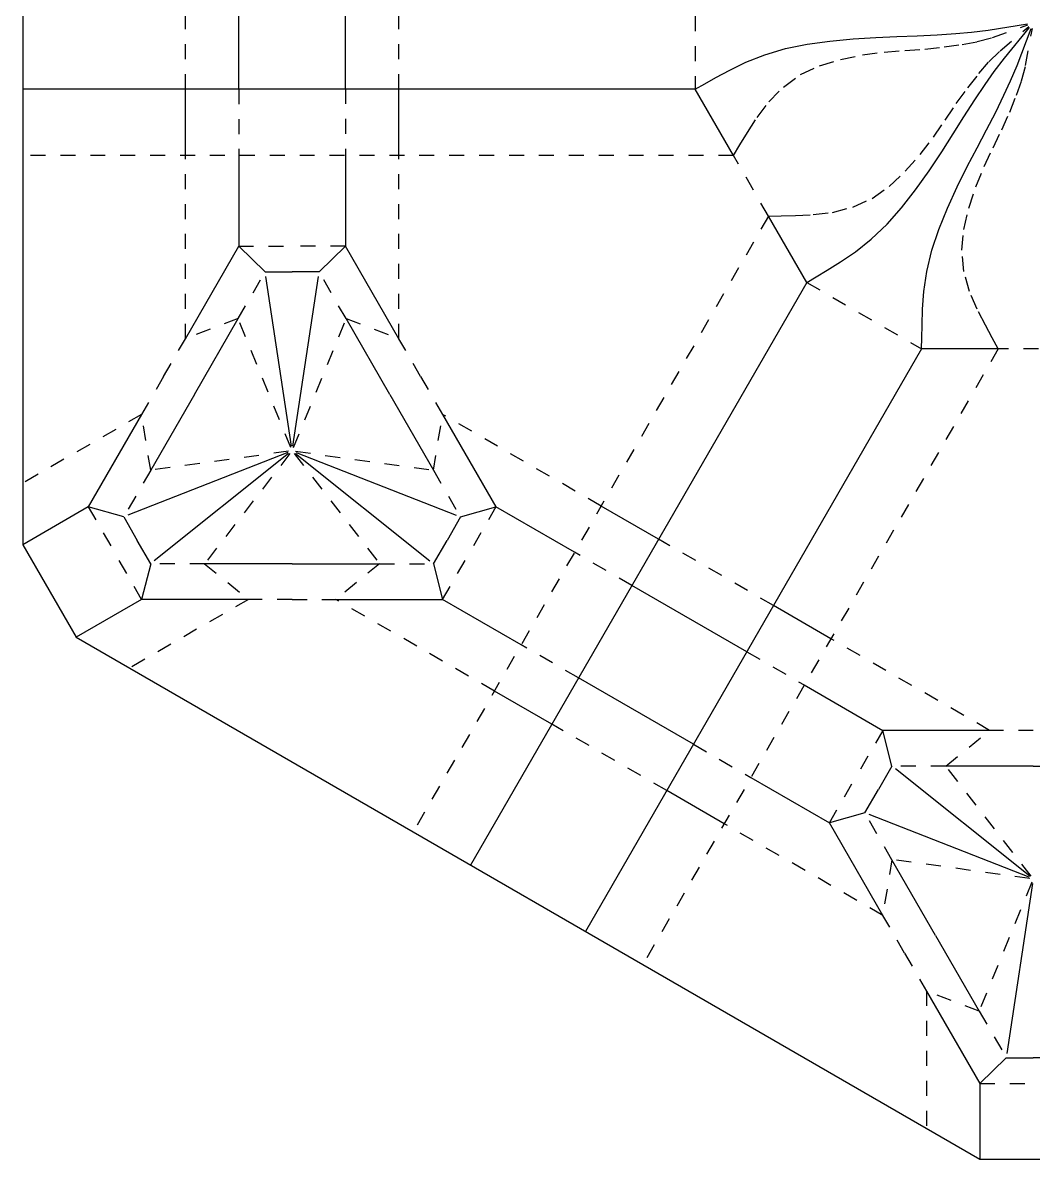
# Model space of a CAD drawing. Extents: x 11 to 201, y -288 to -9.
# Drawn here: x 10.7 to 106, y -257.3 to -150.1 of the extents above; entities that cross this region are included whole.
import ezdxf

# ---------------------------------------------------------------- set-up
doc = ezdxf.new("R2010")
doc.units = 0
for name, pattern in [('AI-LINETYPE-120', [2.822222, 1.411111, -1.411111]), ('AI-LINETYPE-121', [2.822222, 1.411111, -1.411111]), ('AI-LINETYPE-122', [2.822222, 1.411111, -1.411111]), ('AI-LINETYPE-123', [2.822222, 1.411111, -1.411111]), ('AI-LINETYPE-124', [2.822222, 1.411111, -1.411111]), ('AI-LINETYPE-125', [2.822222, 1.411111, -1.411111]), ('AI-LINETYPE-126', [2.822222, 1.411111, -1.411111]), ('AI-LINETYPE-127', [2.822222, 1.411111, -1.411111]), ('AI-LINETYPE-128', [2.822222, 1.411111, -1.411111]), ('AI-LINETYPE-129', [2.822222, 1.411111, -1.411111]), ('AI-LINETYPE-130', [2.822222, 1.411111, -1.411111]), ('AI-LINETYPE-131', [2.822222, 1.411111, -1.411111]), ('AI-LINETYPE-132', [2.822222, 1.411111, -1.411111]), ('AI-LINETYPE-133', [2.822222, 1.411111, -1.411111]), ('AI-LINETYPE-134', [2.822222, 1.411111, -1.411111]), ('AI-LINETYPE-135', [2.822222, 1.411111, -1.411111]), ('AI-LINETYPE-136', [2.822222, 1.411111, -1.411111]), ('AI-LINETYPE-137', [2.822222, 1.411111, -1.411111]), ('AI-LINETYPE-138', [2.822222, 1.411111, -1.411111]), ('AI-LINETYPE-139', [2.822222, 1.411111, -1.411111]), ('AI-LINETYPE-14', [2.822222, 1.411111, -1.411111]), ('AI-LINETYPE-140', [2.822222, 1.411111, -1.411111]), ('AI-LINETYPE-141', [2.822222, 1.411111, -1.411111]), ('AI-LINETYPE-142', [2.822222, 1.411111, -1.411111]), ('AI-LINETYPE-143', [2.822222, 1.411111, -1.411111]), ('AI-LINETYPE-144', [2.822222, 1.411111, -1.411111]), ('AI-LINETYPE-145', [2.822222, 1.411111, -1.411111]), ('AI-LINETYPE-146', [2.822222, 1.411111, -1.411111]), ('AI-LINETYPE-147', [2.822222, 1.411111, -1.411111]), ('AI-LINETYPE-148', [2.822222, 1.411111, -1.411111]), ('AI-LINETYPE-149', [2.822222, 1.411111, -1.411111]), ('AI-LINETYPE-15', [2.822222, 1.411111, -1.411111]), ('AI-LINETYPE-150', [2.822222, 1.411111, -1.411111]), ('AI-LINETYPE-151', [2.822222, 1.411111, -1.411111]), ('AI-LINETYPE-152', [2.822222, 1.411111, -1.411111]), ('AI-LINETYPE-153', [2.822222, 1.411111, -1.411111]), ('AI-LINETYPE-154', [2.822222, 1.411111, -1.411111]), ('AI-LINETYPE-155', [2.822222, 1.411111, -1.411111]), ('AI-LINETYPE-156', [2.822222, 1.411111, -1.411111]), ('AI-LINETYPE-157', [2.822222, 1.411111, -1.411111]), ('AI-LINETYPE-158', [2.822222, 1.411111, -1.411111]), ('AI-LINETYPE-159', [2.822222, 1.411111, -1.411111]), ('AI-LINETYPE-16', [2.822222, 1.411111, -1.411111]), ('AI-LINETYPE-160', [2.822222, 1.411111, -1.411111]), ('AI-LINETYPE-161', [2.822222, 1.411111, -1.411111]), ('AI-LINETYPE-162', [2.822222, 1.411111, -1.411111]), ('AI-LINETYPE-163', [2.822222, 1.411111, -1.411111]), ('AI-LINETYPE-164', [2.822222, 1.411111, -1.411111]), ('AI-LINETYPE-165', [2.822222, 1.411111, -1.411111]), ('AI-LINETYPE-166', [2.822222, 1.411111, -1.411111]), ('AI-LINETYPE-167', [2.822222, 1.411111, -1.411111]), ('AI-LINETYPE-168', [2.822222, 1.411111, -1.411111]), ('AI-LINETYPE-169', [2.822222, 1.411111, -1.411111]), ('AI-LINETYPE-170', [2.822222, 1.411111, -1.411111]), ('AI-LINETYPE-171', [2.822222, 1.411111, -1.411111]), ('AI-LINETYPE-172', [2.822222, 1.411111, -1.411111]), ('AI-LINETYPE-173', [2.822222, 1.411111, -1.411111]), ('AI-LINETYPE-174', [2.822222, 1.411111, -1.411111]), ('AI-LINETYPE-175', [2.822222, 1.411111, -1.411111]), ('AI-LINETYPE-176', [2.822222, 1.411111, -1.411111]), ('AI-LINETYPE-177', [2.822222, 1.411111, -1.411111]), ('AI-LINETYPE-178', [2.822222, 1.411111, -1.411111]), ('AI-LINETYPE-179', [2.822222, 1.411111, -1.411111]), ('AI-LINETYPE-180', [2.822222, 1.411111, -1.411111]), ('AI-LINETYPE-181', [2.822222, 1.411111, -1.411111]), ('AI-LINETYPE-182', [2.822222, 1.411111, -1.411111]), ('AI-LINETYPE-183', [2.822222, 1.411111, -1.411111]), ('AI-LINETYPE-184', [2.822222, 1.411111, -1.411111]), ('AI-LINETYPE-185', [2.822222, 1.411111, -1.411111]), ('AI-LINETYPE-186', [2.822222, 1.411111, -1.411111]), ('AI-LINETYPE-187', [2.822222, 1.411111, -1.411111]), ('AI-LINETYPE-188', [2.822222, 1.411111, -1.411111]), ('AI-LINETYPE-189', [2.822222, 1.411111, -1.411111]), ('AI-LINETYPE-192', [2.822222, 1.411111, -1.411111]), ('AI-LINETYPE-193', [2.822222, 1.411111, -1.411111]), ('AI-LINETYPE-194', [2.822222, 1.411111, -1.411111]), ('AI-LINETYPE-198', [2.822222, 1.411111, -1.411111]), ('AI-LINETYPE-199', [2.822222, 1.411111, -1.411111]), ('AI-LINETYPE-200', [2.822222, 1.411111, -1.411111]), ('AI-LINETYPE-210', [2.822222, 1.411111, -1.411111]), ('AI-LINETYPE-28', [2.822222, 1.411111, -1.411111]), ('AI-LINETYPE-29', [2.822222, 1.411111, -1.411111]), ('AI-LINETYPE-32', [2.822222, 1.411111, -1.411111]), ('AI-LINETYPE-33', [2.822222, 1.411111, -1.411111]), ('AI-LINETYPE-42', [2.822222, 1.411111, -1.411111]), ('AI-LINETYPE-43', [2.822222, 1.411111, -1.411111]), ('AI-LINETYPE-44', [2.822222, 1.411111, -1.411111]), ('AI-LINETYPE-45', [2.822222, 1.411111, -1.411111]), ('AI-LINETYPE-46', [2.822222, 1.411111, -1.411111]), ('AI-LINETYPE-47', [2.822222, 1.411111, -1.411111]), ('AI-LINETYPE-48', [2.822222, 1.411111, -1.411111]), ('AI-LINETYPE-49', [2.822222, 1.411111, -1.411111]), ('AI-LINETYPE-51', [2.822222, 1.411111, -1.411111]), ('AI-LINETYPE-53', [2.822222, 1.411111, -1.411111]), ('AI-LINETYPE-54', [2.822222, 1.411111, -1.411111]), ('AI-LINETYPE-55', [2.822222, 1.411111, -1.411111]), ('AI-LINETYPE-56', [2.822222, 1.411111, -1.411111]), ('AI-LINETYPE-7', [2.822222, 1.411111, -1.411111]), ('AI-LINETYPE-8', [2.822222, 1.411111, -1.411111]), ('AI-LINETYPE-9', [2.822222, 1.411111, -1.411111])]:
    doc.linetypes.add(name, pattern=pattern)
for name, color, linetype in [('CUTLINE', 7, 'CONTINUOUS'), ('MOUNTAINLINE', 7, 'CONTINUOUS'), ('VALLEYLINE', 7, 'CONTINUOUS')]:
    doc.layers.add(name, color=color, linetype=linetype)

# ---------------------------------------------------------------- blocks, each defined once
blk = doc.blocks.new('BLOCK_8')
at = {"layer": 'VALLEYLINE', "color": 250, "linetype": 'AI-LINETYPE-7'}
blk.add_lwpolyline([(77.74, -162.64), (78.36, -161.63), (79.07, -160.48), (79.99, -159.06), (81.07, -157.59), (82.46, -156.19), (84.08, -155.01), (85.87, -154.19), (87.85, -153.6), (89.92, -153.17), (91.98, -152.89), (93.93, -152.74), (95.8, -152.61), (97.63, -152.41), (99.32, -152.17), (100.73, -151.91), (102.19, -151.52), (105.53, -150.32)], dxfattribs=at)
blk = doc.blocks.new('BLOCK_9')
at = {"layer": 'VALLEYLINE', "color": 250, "linetype": 'AI-LINETYPE-8'}
blk.add_lwpolyline([(81.05, -168.37), (82.24, -168.35), (83.59, -168.3), (85.28, -168.22), (87.09, -168.02), (89, -167.51), (90.83, -166.7), (92.44, -165.56), (93.94, -164.14), (95.35, -162.56), (96.62, -160.92), (97.72, -159.31), (98.77, -157.75), (99.86, -156.26), (100.91, -154.93), (101.84, -153.83), (102.91, -152.77), (105.62, -150.47)], dxfattribs=at)
blk = doc.blocks.new('BLOCK_10')
at = {"layer": 'VALLEYLINE', "color": 250, "linetype": 'AI-LINETYPE-9'}
blk.add_lwpolyline([(102.73, -180.89), (102.16, -179.85), (101.52, -178.66), (100.75, -177.16), (100.02, -175.48), (99.5, -173.58), (99.29, -171.59), (99.48, -169.62), (99.95, -167.61), (100.61, -165.61), (101.4, -163.68), (102.24, -161.92), (103.07, -160.23), (103.82, -158.55), (104.45, -156.97), (104.93, -155.62), (105.32, -154.16), (105.95, -150.66)], dxfattribs=at)
blk = doc.blocks.new('BLOCK_48')
at = {"layer": 'VALLEYLINE', "color": 250, "linetype": 'AI-LINETYPE-120'}
blk.add_lwpolyline([(26.03, -137.61), (26.03, -120.33)], dxfattribs=at)
at = {"layer": 'VALLEYLINE', "color": 250, "linetype": 'AI-LINETYPE-121'}
blk.add_lwpolyline([(26.03, -143.87), (26.03, -143.87)], dxfattribs=at)
at = {"layer": 'VALLEYLINE', "color": 250, "linetype": 'AI-LINETYPE-122'}
blk.add_lwpolyline([(26.03, -156.38), (26.03, -156.38)], dxfattribs=at)
at = {"layer": 'VALLEYLINE', "color": 250, "linetype": 'AI-LINETYPE-123'}
blk.add_lwpolyline([(26.03, -156.38), (26.03, -156.38)], dxfattribs=at)
blk = doc.blocks.new('BLOCK_49')
at = {"layer": 'VALLEYLINE', "color": 250, "linetype": 'AI-LINETYPE-124'}
blk.add_lwpolyline([(46.17, -137.61), (46.17, -120.33)], dxfattribs=at)
at = {"layer": 'VALLEYLINE', "color": 250, "linetype": 'AI-LINETYPE-125'}
blk.add_lwpolyline([(46.17, -156.39), (46.17, -143.87)], dxfattribs=at)
at = {"layer": 'VALLEYLINE', "color": 250, "linetype": 'AI-LINETYPE-126'}
blk.add_lwpolyline([(46.17, -156.39), (46.17, -156.39)], dxfattribs=at)
blk = doc.blocks.new('BLOCK_50')
at = {"layer": 'VALLEYLINE', "color": 250, "linetype": 'AI-LINETYPE-128'}
blk.add_lwpolyline([(35.77, -190.55), (23.09, -192.28)], dxfattribs=at)
blk = doc.blocks.new('BLOCK_51')
at = {"layer": 'VALLEYLINE', "color": 250, "linetype": 'AI-LINETYPE-129'}
blk.add_lwpolyline([(22.76, -192.33), (20.21, -196.74)], dxfattribs=at)
blk = doc.blocks.new('BLOCK_52')
at = {"layer": 'VALLEYLINE', "color": 250, "linetype": 'AI-LINETYPE-130'}
blk.add_lwpolyline([(35.97, -190.2), (31.13, -178.35)], dxfattribs=at)
blk = doc.blocks.new('BLOCK_53')
at = {"layer": 'VALLEYLINE', "color": 250, "linetype": 'AI-LINETYPE-131'}
blk.add_lwpolyline([(31, -178.04), (33.55, -173.63)], dxfattribs=at)
blk = doc.blocks.new('BLOCK_54')
at = {"layer": 'VALLEYLINE', "color": 250, "linetype": 'AI-LINETYPE-132'}
blk.add_lwpolyline([(22.76, -192.33), (21.9, -187.07)], dxfattribs=at)
blk = doc.blocks.new('BLOCK_55')
at = {"layer": 'VALLEYLINE', "color": 250, "linetype": 'AI-LINETYPE-133'}
blk.add_lwpolyline([(23.97, -183.5), (21.9, -187.07)], dxfattribs=at)
blk = doc.blocks.new('BLOCK_56')
at = {"layer": 'VALLEYLINE', "color": 250, "linetype": 'AI-LINETYPE-134'}
blk.add_lwpolyline([(16.87, -195.8), (19.39, -200.16)], dxfattribs=at)
blk = doc.blocks.new('BLOCK_57')
at = {"layer": 'VALLEYLINE', "color": 250, "linetype": 'AI-LINETYPE-135'}
blk.add_lwpolyline([(31, -178.04), (26.03, -179.93)], dxfattribs=at)
blk = doc.blocks.new('BLOCK_58')
at = {"layer": 'VALLEYLINE', "color": 250, "linetype": 'AI-LINETYPE-136'}
blk.add_lwpolyline([(23.97, -183.5), (26.03, -179.93)], dxfattribs=at)
blk = doc.blocks.new('BLOCK_59')
at = {"layer": 'VALLEYLINE', "color": 250, "linetype": 'AI-LINETYPE-137'}
blk.add_lwpolyline([(31.06, -171.21), (36.1, -171.21)], dxfattribs=at)
blk = doc.blocks.new('BLOCK_60')
at = {"layer": 'VALLEYLINE', "color": 250, "linetype": 'AI-LINETYPE-138'}
blk.add_lwpolyline([(21.9, -187.07), (10.79, -193.49)], dxfattribs=at)
blk = doc.blocks.new('BLOCK_61')
at = {"layer": 'VALLEYLINE', "color": 250, "linetype": 'AI-LINETYPE-139'}
blk.add_lwpolyline([(26.03, -156.39), (26.03, -156.39)], dxfattribs=at)
at = {"layer": 'VALLEYLINE', "color": 250, "linetype": 'AI-LINETYPE-140'}
blk.add_lwpolyline([(26.03, -162.64), (26.03, -162.64)], dxfattribs=at)
at = {"layer": 'VALLEYLINE', "color": 250, "linetype": 'AI-LINETYPE-141'}
blk.add_lwpolyline([(26.03, -179.93), (26.03, -179.93)], dxfattribs=at)
blk = doc.blocks.new('BLOCK_62')
at = {"layer": 'VALLEYLINE', "color": 250, "linetype": 'AI-LINETYPE-142'}
blk.add_lwpolyline([(36.23, -190.2), (41.07, -178.35)], dxfattribs=at)
blk = doc.blocks.new('BLOCK_63')
at = {"layer": 'VALLEYLINE', "color": 250, "linetype": 'AI-LINETYPE-143'}
blk.add_lwpolyline([(41.2, -178.04), (38.65, -173.63)], dxfattribs=at)
blk = doc.blocks.new('BLOCK_64')
at = {"layer": 'VALLEYLINE', "color": 250, "linetype": 'AI-LINETYPE-144'}
blk.add_lwpolyline([(36.43, -190.55), (49.11, -192.28)], dxfattribs=at)
blk = doc.blocks.new('BLOCK_65')
at = {"layer": 'VALLEYLINE', "color": 250, "linetype": 'AI-LINETYPE-145'}
blk.add_lwpolyline([(49.44, -192.33), (51.99, -196.74)], dxfattribs=at)
blk = doc.blocks.new('BLOCK_66')
at = {"layer": 'VALLEYLINE', "color": 250, "linetype": 'AI-LINETYPE-146'}
blk.add_lwpolyline([(41.2, -178.04), (46.17, -179.93)], dxfattribs=at)
blk = doc.blocks.new('BLOCK_67')
at = {"layer": 'VALLEYLINE', "color": 250, "linetype": 'AI-LINETYPE-147'}
blk.add_lwpolyline([(48.23, -183.5), (46.17, -179.93)], dxfattribs=at)
blk = doc.blocks.new('BLOCK_68')
at = {"layer": 'VALLEYLINE', "color": 250, "linetype": 'AI-LINETYPE-148'}
blk.add_lwpolyline([(41.14, -171.21), (36.1, -171.21)], dxfattribs=at)
blk = doc.blocks.new('BLOCK_69')
at = {"layer": 'VALLEYLINE', "color": 250, "linetype": 'AI-LINETYPE-149'}
blk.add_lwpolyline([(49.44, -192.33), (50.3, -187.07)], dxfattribs=at)
blk = doc.blocks.new('BLOCK_70')
at = {"layer": 'VALLEYLINE', "color": 250, "linetype": 'AI-LINETYPE-150'}
blk.add_lwpolyline([(48.23, -183.5), (50.3, -187.07)], dxfattribs=at)
blk = doc.blocks.new('BLOCK_71')
at = {"layer": 'VALLEYLINE', "color": 250, "linetype": 'AI-LINETYPE-151'}
blk.add_lwpolyline([(55.33, -195.8), (52.82, -200.16)], dxfattribs=at)
blk = doc.blocks.new('BLOCK_72')
at = {"layer": 'VALLEYLINE', "color": 250, "linetype": 'AI-LINETYPE-152'}
blk.add_lwpolyline([(46.17, -156.39), (46.17, -156.39)], dxfattribs=at)
at = {"layer": 'VALLEYLINE', "color": 250, "linetype": 'AI-LINETYPE-153'}
blk.add_lwpolyline([(46.17, -162.64), (46.17, -162.64)], dxfattribs=at)
at = {"layer": 'VALLEYLINE', "color": 250, "linetype": 'AI-LINETYPE-154'}
blk.add_lwpolyline([(46.17, -179.93), (46.17, -179.93)], dxfattribs=at)
blk = doc.blocks.new('BLOCK_73')
at = {"layer": 'VALLEYLINE', "color": 250, "linetype": 'AI-LINETYPE-155'}
blk.add_lwpolyline([(36.31, -190.77), (44.14, -200.89)], dxfattribs=at)
blk = doc.blocks.new('BLOCK_74')
at = {"layer": 'VALLEYLINE', "color": 250, "linetype": 'AI-LINETYPE-156'}
blk.add_lwpolyline([(44.35, -201.15), (49.44, -201.15)], dxfattribs=at)
blk = doc.blocks.new('BLOCK_75')
at = {"layer": 'VALLEYLINE', "color": 250, "linetype": 'AI-LINETYPE-157'}
blk.add_lwpolyline([(35.89, -190.77), (28.06, -200.89)], dxfattribs=at)
blk = doc.blocks.new('BLOCK_76')
at = {"layer": 'VALLEYLINE', "color": 250, "linetype": 'AI-LINETYPE-158'}
blk.add_lwpolyline([(27.85, -201.15), (22.76, -201.15)], dxfattribs=at)
blk = doc.blocks.new('BLOCK_77')
at = {"layer": 'VALLEYLINE', "color": 250, "linetype": 'AI-LINETYPE-159'}
blk.add_lwpolyline([(44.35, -201.15), (40.22, -204.52)], dxfattribs=at)
blk = doc.blocks.new('BLOCK_78')
at = {"layer": 'VALLEYLINE', "color": 250, "linetype": 'AI-LINETYPE-160'}
blk.add_lwpolyline([(36.1, -204.52), (40.22, -204.52)], dxfattribs=at)
blk = doc.blocks.new('BLOCK_79')
at = {"layer": 'VALLEYLINE', "color": 250, "linetype": 'AI-LINETYPE-161'}
blk.add_lwpolyline([(50.3, -204.52), (52.82, -200.16)], dxfattribs=at)
blk = doc.blocks.new('BLOCK_80')
at = {"layer": 'VALLEYLINE', "color": 250, "linetype": 'AI-LINETYPE-162'}
blk.add_lwpolyline([(27.85, -201.15), (31.98, -204.52)], dxfattribs=at)
blk = doc.blocks.new('BLOCK_81')
at = {"layer": 'VALLEYLINE', "color": 250, "linetype": 'AI-LINETYPE-163'}
blk.add_lwpolyline([(36.1, -204.52), (31.98, -204.52)], dxfattribs=at)
blk = doc.blocks.new('BLOCK_82')
at = {"layer": 'VALLEYLINE', "color": 250, "linetype": 'AI-LINETYPE-164'}
blk.add_lwpolyline([(21.9, -204.52), (19.39, -200.16)], dxfattribs=at)
blk = doc.blocks.new('BLOCK_83')
at = {"layer": 'VALLEYLINE', "color": 250, "linetype": 'AI-LINETYPE-165'}
blk.add_lwpolyline([(31.98, -204.52), (20.76, -211)], dxfattribs=at)
blk = doc.blocks.new('BLOCK_84')
at = {"layer": 'VALLEYLINE', "color": 250, "linetype": 'AI-LINETYPE-166'}
blk.add_lwpolyline([(55.19, -213.16), (40.22, -204.52)], dxfattribs=at)
at = {"layer": 'VALLEYLINE', "color": 250, "linetype": 'AI-LINETYPE-167'}
blk.add_lwpolyline([(60.61, -216.29), (60.61, -216.29)], dxfattribs=at)
at = {"layer": 'VALLEYLINE', "color": 250, "linetype": 'AI-LINETYPE-168'}
blk.add_lwpolyline([(71.45, -222.55), (71.45, -222.55)], dxfattribs=at)
at = {"layer": 'VALLEYLINE', "color": 250, "linetype": 'AI-LINETYPE-169'}
blk.add_lwpolyline([(71.45, -222.55), (71.45, -222.55)], dxfattribs=at)
blk = doc.blocks.new('BLOCK_85')
at = {"layer": 'VALLEYLINE', "color": 250, "linetype": 'AI-LINETYPE-170'}
blk.add_lwpolyline([(65.27, -195.72), (50.3, -187.07)], dxfattribs=at)
at = {"layer": 'VALLEYLINE', "color": 250, "linetype": 'AI-LINETYPE-171'}
blk.add_lwpolyline([(81.53, -205.1), (70.69, -198.84)], dxfattribs=at)
at = {"layer": 'VALLEYLINE', "color": 250, "linetype": 'AI-LINETYPE-172'}
blk.add_lwpolyline([(81.53, -205.1), (81.53, -205.1)], dxfattribs=at)
blk = doc.blocks.new('BLOCK_86')
at = {"layer": 'VALLEYLINE', "color": 250, "linetype": 'AI-LINETYPE-174'}
blk.add_lwpolyline([(105.91, -231.2), (101.07, -243.04)], dxfattribs=at)
blk = doc.blocks.new('BLOCK_87')
at = {"layer": 'VALLEYLINE', "color": 250, "linetype": 'AI-LINETYPE-175'}
blk.add_lwpolyline([(100.94, -243.35), (103.49, -247.76)], dxfattribs=at)
blk = doc.blocks.new('BLOCK_88')
at = {"layer": 'VALLEYLINE', "color": 250, "linetype": 'AI-LINETYPE-176'}
blk.add_lwpolyline([(105.71, -230.84), (93.03, -229.11)], dxfattribs=at)
blk = doc.blocks.new('BLOCK_89')
at = {"layer": 'VALLEYLINE', "color": 250, "linetype": 'AI-LINETYPE-177'}
blk.add_lwpolyline([(92.7, -229.07), (90.15, -224.65)], dxfattribs=at)
blk = doc.blocks.new('BLOCK_90')
at = {"layer": 'VALLEYLINE', "color": 250, "linetype": 'AI-LINETYPE-178'}
blk.add_lwpolyline([(100.94, -243.35), (95.97, -241.46)], dxfattribs=at)
blk = doc.blocks.new('BLOCK_91')
at = {"layer": 'VALLEYLINE', "color": 250, "linetype": 'AI-LINETYPE-179'}
blk.add_lwpolyline([(93.9, -237.89), (95.97, -241.46)], dxfattribs=at)
blk = doc.blocks.new('BLOCK_92')
at = {"layer": 'VALLEYLINE', "color": 250, "linetype": 'AI-LINETYPE-180'}
blk.add_lwpolyline([(101, -250.19), (106.04, -250.19)], dxfattribs=at)
blk = doc.blocks.new('BLOCK_93')
at = {"layer": 'VALLEYLINE', "color": 250, "linetype": 'AI-LINETYPE-181'}
blk.add_lwpolyline([(92.7, -229.07), (91.84, -234.32)], dxfattribs=at)
blk = doc.blocks.new('BLOCK_94')
at = {"layer": 'VALLEYLINE', "color": 250, "linetype": 'AI-LINETYPE-182'}
blk.add_lwpolyline([(93.9, -237.89), (91.84, -234.32)], dxfattribs=at)
blk = doc.blocks.new('BLOCK_95')
at = {"layer": 'VALLEYLINE', "color": 250, "linetype": 'AI-LINETYPE-183'}
blk.add_lwpolyline([(86.81, -225.6), (89.32, -221.24)], dxfattribs=at)
blk = doc.blocks.new('BLOCK_96')
at = {"layer": 'VALLEYLINE', "color": 250, "linetype": 'AI-LINETYPE-184'}
blk.add_lwpolyline([(95.97, -241.46), (95.97, -254.29)], dxfattribs=at)
blk = doc.blocks.new('BLOCK_97')
at = {"layer": 'VALLEYLINE', "color": 250, "linetype": 'AI-LINETYPE-185'}
blk.add_lwpolyline([(71.45, -222.55), (71.45, -222.55)], dxfattribs=at)
at = {"layer": 'VALLEYLINE', "color": 250, "linetype": 'AI-LINETYPE-186'}
blk.add_lwpolyline([(76.87, -225.68), (76.87, -225.68)], dxfattribs=at)
at = {"layer": 'VALLEYLINE', "color": 250, "linetype": 'AI-LINETYPE-187'}
blk.add_lwpolyline([(91.84, -234.32), (91.84, -234.32)], dxfattribs=at)
blk = doc.blocks.new('BLOCK_98')
at = {"layer": 'VALLEYLINE', "color": 250, "linetype": 'AI-LINETYPE-188'}
blk.add_lwpolyline([(105.83, -230.62), (98, -220.51)], dxfattribs=at)
blk = doc.blocks.new('BLOCK_99')
at = {"layer": 'VALLEYLINE', "color": 250, "linetype": 'AI-LINETYPE-189'}
blk.add_lwpolyline([(97.79, -220.24), (92.7, -220.24)], dxfattribs=at)
blk = doc.blocks.new('BLOCK_102')
at = {"layer": 'VALLEYLINE', "color": 250, "linetype": 'AI-LINETYPE-192'}
blk.add_lwpolyline([(97.79, -220.24), (101.92, -216.87)], dxfattribs=at)
blk = doc.blocks.new('BLOCK_103')
at = {"layer": 'VALLEYLINE', "color": 250, "linetype": 'AI-LINETYPE-193'}
blk.add_lwpolyline([(106.04, -216.87), (101.92, -216.87)], dxfattribs=at)
blk = doc.blocks.new('BLOCK_104')
at = {"layer": 'VALLEYLINE', "color": 250, "linetype": 'AI-LINETYPE-194'}
blk.add_lwpolyline([(91.84, -216.87), (89.32, -221.24)], dxfattribs=at)
blk = doc.blocks.new('BLOCK_108')
at = {"layer": 'VALLEYLINE', "color": 250, "linetype": 'AI-LINETYPE-198'}
blk.add_lwpolyline([(81.53, -205.1), (81.53, -205.1)], dxfattribs=at)
at = {"layer": 'VALLEYLINE', "color": 250, "linetype": 'AI-LINETYPE-199'}
blk.add_lwpolyline([(86.94, -208.23), (86.94, -208.23)], dxfattribs=at)
at = {"layer": 'VALLEYLINE', "color": 250, "linetype": 'AI-LINETYPE-200'}
blk.add_lwpolyline([(101.92, -216.87), (101.92, -216.87)], dxfattribs=at)
blk = doc.blocks.new('BLOCK_118')
at = {"layer": 'VALLEYLINE', "color": 250, "linetype": 'AI-LINETYPE-210'}
blk.add_lwpolyline([(111.08, -250.19), (106.04, -250.19)], dxfattribs=at)
blk = doc.blocks.new('BLOCK_236')
at = {"layer": 'MOUNTAINLINE', "color": 250}
blk.add_lwpolyline([(74.13, -156.38), (75.04, -155.88), (76.08, -155.3), (77.41, -154.59), (78.92, -153.86), (80.71, -153.16), (82.67, -152.57), (84.7, -152.16), (86.85, -151.86), (89.04, -151.65), (91.19, -151.51), (93.17, -151.43), (95.09, -151.37), (96.97, -151.27), (98.73, -151.15), (100.22, -151.02), (101.79, -150.82), (105.48, -150.22)], dxfattribs=at)
blk = doc.blocks.new('BLOCK_238')
at = {"layer": 'MOUNTAINLINE', "color": 250}
blk.add_lwpolyline([(95.5, -180.89), (95.52, -179.85), (95.55, -178.66), (95.59, -177.16), (95.71, -175.48), (96, -173.58), (96.47, -171.59), (97.13, -169.62), (97.95, -167.61), (98.86, -165.61), (99.81, -163.68), (100.74, -161.92), (101.64, -160.23), (102.5, -158.55), (103.27, -156.97), (103.9, -155.62), (104.52, -154.16), (105.84, -150.66)], dxfattribs=at)
blk = doc.blocks.new('BLOCK_239')
at = {"layer": 'MOUNTAINLINE', "color": 250}
blk.add_lwpolyline([(84.67, -174.63), (84.67, -174.63), (85.56, -174.1), (86.58, -173.48), (87.86, -172.69), (89.25, -171.75), (90.75, -170.55), (92.24, -169.14), (93.61, -167.59), (94.94, -165.88), (96.22, -164.09), (97.42, -162.3), (98.48, -160.62), (99.49, -158.99), (100.52, -157.41), (101.5, -155.95), (102.36, -154.73), (103.31, -153.46), (105.68, -150.57)], dxfattribs=at)
blk = doc.blocks.new('BLOCK_256')
at = {"layer": 'MOUNTAINLINE', "color": 250}
for points in [[(31.06, -137.61), (31.06, -129.05)], [(31.06, -143.87), (31.06, -143.87)], [(31.06, -156.38), (31.06, -143.87)], [(31.06, -156.38), (31.06, -156.38)]]:
    blk.add_lwpolyline(points, dxfattribs=at)
blk = doc.blocks.new('BLOCK_257')
at = {"layer": 'MOUNTAINLINE', "color": 250}
for points in [[(41.14, -137.61), (41.14, -129.05)], [(41.14, -143.87), (41.14, -143.87)], [(41.14, -156.39), (41.14, -156.39)], [(41.14, -156.39), (41.14, -156.39)]]:
    blk.add_lwpolyline(points, dxfattribs=at)
blk = doc.blocks.new('BLOCK_278')
at = {"layer": 'MOUNTAINLINE', "color": 250}
blk.add_lwpolyline([(35.7, -190.66), (20.61, -196.58)], dxfattribs=at)
blk = doc.blocks.new('BLOCK_279')
at = {"layer": 'MOUNTAINLINE', "color": 250}
blk.add_lwpolyline([(36.04, -190.08), (33.62, -174.05)], dxfattribs=at)
blk = doc.blocks.new('BLOCK_280')
at = {"layer": 'MOUNTAINLINE', "color": 250}
blk.add_lwpolyline([(20.21, -196.74), (16.87, -195.8)], dxfattribs=at)
blk = doc.blocks.new('BLOCK_281')
at = {"layer": 'MOUNTAINLINE', "color": 250}
blk.add_lwpolyline([(33.55, -173.63), (31.06, -171.21)], dxfattribs=at)
blk = doc.blocks.new('BLOCK_282')
at = {"layer": 'MOUNTAINLINE', "color": 250}
blk.add_lwpolyline([(16.87, -195.8), (10.68, -199.37)], dxfattribs=at)
blk = doc.blocks.new('BLOCK_283')
at = {"layer": 'MOUNTAINLINE', "color": 250}
blk.add_lwpolyline([(36.16, -190.08), (38.58, -174.05)], dxfattribs=at)
blk = doc.blocks.new('BLOCK_284')
at = {"layer": 'MOUNTAINLINE', "color": 250}
blk.add_lwpolyline([(36.5, -190.66), (51.59, -196.58)], dxfattribs=at)
blk = doc.blocks.new('BLOCK_285')
at = {"layer": 'MOUNTAINLINE', "color": 250}
blk.add_lwpolyline([(38.65, -173.63), (41.14, -171.21)], dxfattribs=at)
blk = doc.blocks.new('BLOCK_286')
at = {"layer": 'MOUNTAINLINE', "color": 250}
blk.add_lwpolyline([(51.99, -196.74), (55.33, -195.8)], dxfattribs=at)
blk = doc.blocks.new('BLOCK_287')
at = {"layer": 'MOUNTAINLINE', "color": 250}
blk.add_lwpolyline([(36.43, -190.77), (49.11, -200.89)], dxfattribs=at)
blk = doc.blocks.new('BLOCK_288')
at = {"layer": 'MOUNTAINLINE', "color": 250}
blk.add_lwpolyline([(35.77, -190.77), (23.09, -200.89)], dxfattribs=at)
blk = doc.blocks.new('BLOCK_289')
at = {"layer": 'MOUNTAINLINE', "color": 250}
blk.add_lwpolyline([(49.44, -201.15), (50.3, -204.52)], dxfattribs=at)
blk = doc.blocks.new('BLOCK_290')
at = {"layer": 'MOUNTAINLINE', "color": 250}
blk.add_lwpolyline([(22.76, -201.15), (21.9, -204.52)], dxfattribs=at)
blk = doc.blocks.new('BLOCK_291')
at = {"layer": 'MOUNTAINLINE', "color": 250}
blk.add_lwpolyline([(21.9, -204.52), (15.72, -208.09)], dxfattribs=at)
blk = doc.blocks.new('BLOCK_292')
at = {"layer": 'MOUNTAINLINE', "color": 250}
for points in [[(57.71, -208.8), (50.3, -204.52)], [(63.13, -211.93), (63.13, -211.93)], [(73.97, -218.19), (63.13, -211.93)], [(73.97, -218.19), (73.97, -218.19)]]:
    blk.add_lwpolyline(points, dxfattribs=at)
blk = doc.blocks.new('BLOCK_293')
at = {"layer": 'MOUNTAINLINE', "color": 250}
for points in [[(62.75, -200.08), (55.33, -195.8)], [(68.17, -203.21), (68.17, -203.21)], [(79.01, -209.46), (79.01, -209.46)], [(79.01, -209.46), (79.01, -209.46)]]:
    blk.add_lwpolyline(points, dxfattribs=at)
blk = doc.blocks.new('BLOCK_294')
at = {"layer": 'MOUNTAINLINE', "color": 250}
for points in [[(41.14, -156.38), (41.14, -156.38)], [(41.14, -162.64), (41.14, -162.64)], [(41.14, -162.64), (41.14, -171.21)], [(41.14, -162.64), (41.14, -162.64)], [(41.14, -171.21), (41.14, -171.21)]]:
    blk.add_lwpolyline(points, dxfattribs=at)
blk = doc.blocks.new('BLOCK_295')
at = {"layer": 'MOUNTAINLINE', "color": 250}
for points in [[(31.06, -156.39), (31.06, -156.39)], [(31.06, -162.64), (31.06, -162.64)], [(31.06, -162.64), (31.06, -162.64)], [(31.06, -171.21), (31.06, -171.21)], [(31.06, -171.21), (31.06, -171.21)]]:
    blk.add_lwpolyline(points, dxfattribs=at)
blk = doc.blocks.new('BLOCK_296')
at = {"layer": 'MOUNTAINLINE', "color": 250}
blk.add_lwpolyline([(45.32, -185.18), (41.2, -178.04)], dxfattribs=at)
blk = doc.blocks.new('BLOCK_297')
at = {"layer": 'MOUNTAINLINE', "color": 250}
blk.add_lwpolyline([(45.32, -185.18), (49.44, -192.33)], dxfattribs=at)
blk = doc.blocks.new('BLOCK_298')
at = {"layer": 'MOUNTAINLINE', "color": 250}
blk.add_lwpolyline([(36.1, -201.15), (44.35, -201.15)], dxfattribs=at)
blk = doc.blocks.new('BLOCK_299')
at = {"layer": 'MOUNTAINLINE', "color": 250}
blk.add_lwpolyline([(36.1, -201.15), (27.85, -201.15)], dxfattribs=at)
blk = doc.blocks.new('BLOCK_300')
at = {"layer": 'MOUNTAINLINE', "color": 250}
blk.add_lwpolyline([(26.88, -185.18), (22.76, -192.33)], dxfattribs=at)
blk = doc.blocks.new('BLOCK_301')
at = {"layer": 'MOUNTAINLINE', "color": 250}
blk.add_lwpolyline([(26.88, -185.18), (31, -178.04)], dxfattribs=at)
blk = doc.blocks.new('BLOCK_302')
at = {"layer": 'MOUNTAINLINE', "color": 250}
blk.add_lwpolyline([(33.55, -173.63), (36.1, -173.63)], dxfattribs=at)
blk = doc.blocks.new('BLOCK_303')
at = {"layer": 'MOUNTAINLINE', "color": 250}
blk.add_lwpolyline([(38.65, -173.63), (36.1, -173.63)], dxfattribs=at)
blk = doc.blocks.new('BLOCK_304')
at = {"layer": 'MOUNTAINLINE', "color": 250}
blk.add_lwpolyline([(51.99, -196.74), (50.72, -198.95)], dxfattribs=at)
blk = doc.blocks.new('BLOCK_305')
at = {"layer": 'MOUNTAINLINE', "color": 250}
blk.add_lwpolyline([(49.44, -201.15), (50.72, -198.95)], dxfattribs=at)
blk = doc.blocks.new('BLOCK_306')
at = {"layer": 'MOUNTAINLINE', "color": 250}
blk.add_lwpolyline([(22.76, -201.15), (21.48, -198.95)], dxfattribs=at)
blk = doc.blocks.new('BLOCK_307')
at = {"layer": 'MOUNTAINLINE', "color": 250}
blk.add_lwpolyline([(20.21, -196.74), (21.48, -198.95)], dxfattribs=at)
blk = doc.blocks.new('BLOCK_308')
at = {"layer": 'MOUNTAINLINE', "color": 250}
blk.add_lwpolyline([(21.9, -187.07), (16.87, -195.8)], dxfattribs=at)
blk = doc.blocks.new('BLOCK_309')
at = {"layer": 'MOUNTAINLINE', "color": 250}
blk.add_lwpolyline([(26.03, -179.93), (31.06, -171.21)], dxfattribs=at)
blk = doc.blocks.new('BLOCK_310')
at = {"layer": 'MOUNTAINLINE', "color": 250}
blk.add_lwpolyline([(46.17, -179.93), (41.14, -171.21)], dxfattribs=at)
blk = doc.blocks.new('BLOCK_311')
at = {"layer": 'MOUNTAINLINE', "color": 250}
blk.add_lwpolyline([(50.3, -187.07), (55.33, -195.8)], dxfattribs=at)
blk = doc.blocks.new('BLOCK_312')
at = {"layer": 'MOUNTAINLINE', "color": 250}
blk.add_lwpolyline([(31.98, -204.52), (21.9, -204.52)], dxfattribs=at)
blk = doc.blocks.new('BLOCK_313')
at = {"layer": 'MOUNTAINLINE', "color": 250}
blk.add_lwpolyline([(40.22, -204.52), (50.3, -204.52)], dxfattribs=at)
blk = doc.blocks.new('BLOCK_314')
at = {"layer": 'MOUNTAINLINE', "color": 250}
blk.add_lwpolyline([(105.98, -231.31), (103.55, -247.34)], dxfattribs=at)
blk = doc.blocks.new('BLOCK_315')
at = {"layer": 'MOUNTAINLINE', "color": 250}
blk.add_lwpolyline([(105.64, -230.73), (90.55, -224.81)], dxfattribs=at)
blk = doc.blocks.new('BLOCK_316')
at = {"layer": 'MOUNTAINLINE', "color": 250}
blk.add_lwpolyline([(103.49, -247.76), (101, -250.19)], dxfattribs=at)
blk = doc.blocks.new('BLOCK_317')
at = {"layer": 'MOUNTAINLINE', "color": 250}
blk.add_lwpolyline([(90.15, -224.65), (86.81, -225.6)], dxfattribs=at)
blk = doc.blocks.new('BLOCK_318')
at = {"layer": 'MOUNTAINLINE', "color": 250}
blk.add_lwpolyline([(101, -250.19), (101, -257.33)], dxfattribs=at)
blk = doc.blocks.new('BLOCK_319')
at = {"layer": 'MOUNTAINLINE', "color": 250}
blk.add_lwpolyline([(105.7, -230.62), (93.03, -220.51)], dxfattribs=at)
blk = doc.blocks.new('BLOCK_321')
at = {"layer": 'MOUNTAINLINE', "color": 250}
blk.add_lwpolyline([(92.7, -220.24), (91.84, -216.87)], dxfattribs=at)
blk = doc.blocks.new('BLOCK_330')
at = {"layer": 'MOUNTAINLINE', "color": 250}
for points in [[(79.01, -209.46), (79.01, -209.46)], [(84.43, -212.59), (84.43, -212.59)], [(84.43, -212.59), (91.84, -216.87)], [(84.43, -212.59), (84.43, -212.59)], [(91.84, -216.87), (91.84, -216.87)]]:
    blk.add_lwpolyline(points, dxfattribs=at)
blk = doc.blocks.new('BLOCK_331')
at = {"layer": 'MOUNTAINLINE', "color": 250}
for points in [[(73.97, -218.19), (73.97, -218.19)], [(79.39, -221.32), (79.39, -221.32)], [(79.39, -221.32), (79.39, -221.32)], [(86.81, -225.6), (86.81, -225.6)], [(86.81, -225.6), (86.81, -225.6)]]:
    blk.add_lwpolyline(points, dxfattribs=at)
blk = doc.blocks.new('BLOCK_332')
at = {"layer": 'MOUNTAINLINE', "color": 250}
blk.add_lwpolyline([(106.04, -220.24), (97.79, -220.24)], dxfattribs=at)
blk = doc.blocks.new('BLOCK_333')
at = {"layer": 'MOUNTAINLINE', "color": 250}
blk.add_lwpolyline([(106.04, -220.24), (114.28, -220.24)], dxfattribs=at)
blk = doc.blocks.new('BLOCK_336')
at = {"layer": 'MOUNTAINLINE', "color": 250}
blk.add_lwpolyline([(96.82, -236.21), (100.94, -243.35)], dxfattribs=at)
blk = doc.blocks.new('BLOCK_337')
at = {"layer": 'MOUNTAINLINE', "color": 250}
blk.add_lwpolyline([(96.82, -236.21), (92.7, -229.07)], dxfattribs=at)
blk = doc.blocks.new('BLOCK_338')
at = {"layer": 'MOUNTAINLINE', "color": 250}
blk.add_lwpolyline([(90.15, -224.65), (91.42, -222.45)], dxfattribs=at)
blk = doc.blocks.new('BLOCK_339')
at = {"layer": 'MOUNTAINLINE', "color": 250}
blk.add_lwpolyline([(92.7, -220.24), (91.42, -222.45)], dxfattribs=at)
blk = doc.blocks.new('BLOCK_342')
at = {"layer": 'MOUNTAINLINE', "color": 250}
blk.add_lwpolyline([(108.59, -247.76), (106.04, -247.76)], dxfattribs=at)
blk = doc.blocks.new('BLOCK_343')
at = {"layer": 'MOUNTAINLINE', "color": 250}
blk.add_lwpolyline([(103.49, -247.76), (106.04, -247.76)], dxfattribs=at)
blk = doc.blocks.new('BLOCK_344')
at = {"layer": 'MOUNTAINLINE', "color": 250}
blk.add_lwpolyline([(95.97, -241.46), (101, -250.19)], dxfattribs=at)
blk = doc.blocks.new('BLOCK_345')
at = {"layer": 'MOUNTAINLINE', "color": 250}
blk.add_lwpolyline([(91.84, -234.32), (86.81, -225.6)], dxfattribs=at)
blk = doc.blocks.new('BLOCK_346')
at = {"layer": 'MOUNTAINLINE', "color": 250}
blk.add_lwpolyline([(101.92, -216.87), (91.84, -216.87)], dxfattribs=at)

msp = doc.modelspace()

# ---------------------------------------------------------------- linework, layer by layer
at = {"layer": 'CUTLINE', "color": 250}
msp.add_lwpolyline([(15.72, -92.17), (10.68, -100.89), (10.68, -199.37), (15.72, -208.09), (101, -257.33), (110.89, -257.33), (196.36, -208.09), (201.4, -199.37), (201.4, -100.89), (196.36, -92.17), (111.08, -42.93), (101, -42.93), (15.72, -92.17)], dxfattribs=at)
at = {"layer": 'MOUNTAINLINE', "color": 250}
for points in [[(41.14, -156.39), (41.14, -143.87)], [(74.13, -156.38), (10.68, -156.38)], [(26.03, -162.64), (26.03, -156.39)], [(46.17, -162.64), (46.17, -156.39)], [(77.75, -162.64), (74.13, -156.38)], [(31.06, -162.64), (31.06, -171.21)], [(84.67, -174.63), (81.05, -168.37)], [(84.67, -174.63), (52.94, -229.58)], [(84.67, -174.63), (84.67, -174.63)], [(95.5, -180.89), (63.78, -235.84)], [(95.5, -180.89), (95.5, -180.89)], [(102.73, -180.89), (95.5, -180.89)], [(70.69, -198.84), (65.27, -195.72)], [(79.01, -209.46), (68.17, -203.21)], [(86.94, -208.23), (81.53, -205.1)], [(60.61, -216.29), (55.19, -213.16)], [(79.39, -221.32), (86.81, -225.6)], [(76.87, -225.68), (71.45, -222.55)]]:
    msp.add_lwpolyline(points, dxfattribs=at)
at = {"layer": 'VALLEYLINE', "color": 250, "linetype": 'AI-LINETYPE-127'}
msp.add_lwpolyline([(26.03, -156.38), (26.03, -143.87)], dxfattribs=at)
at = {"layer": 'VALLEYLINE', "color": 250, "linetype": 'AI-LINETYPE-29'}
msp.add_lwpolyline([(74.13, -143.87), (74.13, -156.38)], dxfattribs=at)
at = {"layer": 'VALLEYLINE', "color": 250, "linetype": 'AI-LINETYPE-47'}
msp.add_lwpolyline([(31.06, -156.39), (31.06, -162.64)], dxfattribs=at)
at = {"layer": 'VALLEYLINE', "color": 250, "linetype": 'AI-LINETYPE-48'}
msp.add_lwpolyline([(41.14, -156.38), (41.14, -162.64)], dxfattribs=at)
at = {"layer": 'VALLEYLINE', "color": 250, "linetype": 'AI-LINETYPE-43'}
msp.add_lwpolyline([(77.74, -162.64), (10.68, -162.64)], dxfattribs=at)
at = {"layer": 'VALLEYLINE', "color": 250, "linetype": 'AI-LINETYPE-46'}
msp.add_lwpolyline([(26.03, -179.93), (26.03, -162.64)], dxfattribs=at)
at = {"layer": 'VALLEYLINE', "color": 250, "linetype": 'AI-LINETYPE-45'}
msp.add_lwpolyline([(46.17, -179.93), (46.17, -162.64)], dxfattribs=at)
at = {"layer": 'VALLEYLINE', "color": 250, "linetype": 'AI-LINETYPE-14'}
msp.add_lwpolyline([(77.75, -162.64), (77.75, -162.64)], dxfattribs=at)
at = {"layer": 'VALLEYLINE', "color": 250, "linetype": 'AI-LINETYPE-33'}
msp.add_lwpolyline([(81.05, -168.37), (77.75, -162.64)], dxfattribs=at)
at = {"layer": 'VALLEYLINE', "color": 250, "linetype": 'AI-LINETYPE-42'}
msp.add_lwpolyline([(81.05, -168.37), (47.52, -226.45)], dxfattribs=at)
at = {"layer": 'VALLEYLINE', "color": 250, "linetype": 'AI-LINETYPE-15'}
msp.add_lwpolyline([(81.05, -168.37), (81.05, -168.37)], dxfattribs=at)
at = {"layer": 'VALLEYLINE', "color": 250, "linetype": 'AI-LINETYPE-28'}
msp.add_lwpolyline([(84.67, -174.63), (95.5, -180.89)], dxfattribs=at)
at = {"layer": 'VALLEYLINE', "color": 250, "linetype": 'AI-LINETYPE-51'}
msp.add_lwpolyline([(102.73, -180.89), (69.2, -238.97)], dxfattribs=at)
at = {"layer": 'VALLEYLINE', "color": 250, "linetype": 'AI-LINETYPE-16'}
msp.add_lwpolyline([(102.73, -180.89), (102.73, -180.89)], dxfattribs=at)
at = {"layer": 'VALLEYLINE', "color": 250, "linetype": 'AI-LINETYPE-32'}
msp.add_lwpolyline([(109.35, -180.89), (102.73, -180.89)], dxfattribs=at)
at = {"layer": 'VALLEYLINE', "color": 250, "linetype": 'AI-LINETYPE-44'}
msp.add_lwpolyline([(68.17, -203.21), (62.75, -200.08)], dxfattribs=at)
at = {"layer": 'VALLEYLINE', "color": 250, "linetype": 'AI-LINETYPE-49'}
msp.add_lwpolyline([(63.13, -211.93), (57.71, -208.8)], dxfattribs=at)
at = {"layer": 'VALLEYLINE', "color": 250, "linetype": 'AI-LINETYPE-53'}
msp.add_lwpolyline([(101.92, -216.87), (86.94, -208.23)], dxfattribs=at)
at = {"layer": 'VALLEYLINE', "color": 250, "linetype": 'AI-LINETYPE-56'}
msp.add_lwpolyline([(79.01, -209.46), (84.43, -212.59)], dxfattribs=at)
at = {"layer": 'VALLEYLINE', "color": 250, "linetype": 'AI-LINETYPE-173'}
msp.add_lwpolyline([(71.45, -222.55), (60.61, -216.29)], dxfattribs=at)
at = {"layer": 'VALLEYLINE', "color": 250, "linetype": 'AI-LINETYPE-55'}
msp.add_lwpolyline([(73.97, -218.19), (79.39, -221.32)], dxfattribs=at)
at = {"layer": 'VALLEYLINE', "color": 250, "linetype": 'AI-LINETYPE-54'}
msp.add_lwpolyline([(91.84, -234.32), (76.87, -225.68)], dxfattribs=at)

# ---------------------------------------------------------------- block references
at = {"layer": 'MOUNTAINLINE'}
for name in ['BLOCK_256', 'BLOCK_257', 'BLOCK_236', 'BLOCK_239', 'BLOCK_238', 'BLOCK_295', 'BLOCK_294', 'BLOCK_309', 'BLOCK_281', 'BLOCK_285', 'BLOCK_310', 'BLOCK_302', 'BLOCK_303', 'BLOCK_279', 'BLOCK_283', 'BLOCK_301', 'BLOCK_296', 'BLOCK_300', 'BLOCK_297', 'BLOCK_308', 'BLOCK_311', 'BLOCK_278', 'BLOCK_288', 'BLOCK_287', 'BLOCK_284', 'BLOCK_282', 'BLOCK_280', 'BLOCK_286', 'BLOCK_293', 'BLOCK_307', 'BLOCK_304', 'BLOCK_306', 'BLOCK_305', 'BLOCK_290', 'BLOCK_299', 'BLOCK_298', 'BLOCK_289', 'BLOCK_291', 'BLOCK_312', 'BLOCK_313', 'BLOCK_292', 'BLOCK_330', 'BLOCK_321', 'BLOCK_346', 'BLOCK_331', 'BLOCK_339', 'BLOCK_319', 'BLOCK_332', 'BLOCK_333', 'BLOCK_338', 'BLOCK_317', 'BLOCK_315', 'BLOCK_345', 'BLOCK_337', 'BLOCK_314', 'BLOCK_336', 'BLOCK_344', 'BLOCK_316', 'BLOCK_343', 'BLOCK_342', 'BLOCK_318']:
    msp.add_blockref(name, (0, 0), dxfattribs=at)
at = {"layer": 'VALLEYLINE'}
for name in ['BLOCK_48', 'BLOCK_49', 'BLOCK_8', 'BLOCK_9', 'BLOCK_10', 'BLOCK_61', 'BLOCK_72', 'BLOCK_59', 'BLOCK_68', 'BLOCK_53', 'BLOCK_63', 'BLOCK_57', 'BLOCK_52', 'BLOCK_62', 'BLOCK_66', 'BLOCK_58', 'BLOCK_67', 'BLOCK_55', 'BLOCK_70', 'BLOCK_60', 'BLOCK_54', 'BLOCK_69', 'BLOCK_85', 'BLOCK_50', 'BLOCK_75', 'BLOCK_73', 'BLOCK_64', 'BLOCK_51', 'BLOCK_65', 'BLOCK_56', 'BLOCK_71', 'BLOCK_82', 'BLOCK_79', 'BLOCK_76', 'BLOCK_80', 'BLOCK_77', 'BLOCK_74', 'BLOCK_83', 'BLOCK_81', 'BLOCK_78', 'BLOCK_84', 'BLOCK_108', 'BLOCK_104', 'BLOCK_102', 'BLOCK_103', 'BLOCK_99', 'BLOCK_98', 'BLOCK_95', 'BLOCK_97', 'BLOCK_89', 'BLOCK_93', 'BLOCK_88', 'BLOCK_86', 'BLOCK_94', 'BLOCK_91', 'BLOCK_90', 'BLOCK_96', 'BLOCK_87', 'BLOCK_92', 'BLOCK_118']:
    msp.add_blockref(name, (0, 0), dxfattribs=at)

doc.saveas('drawing.dxf')
